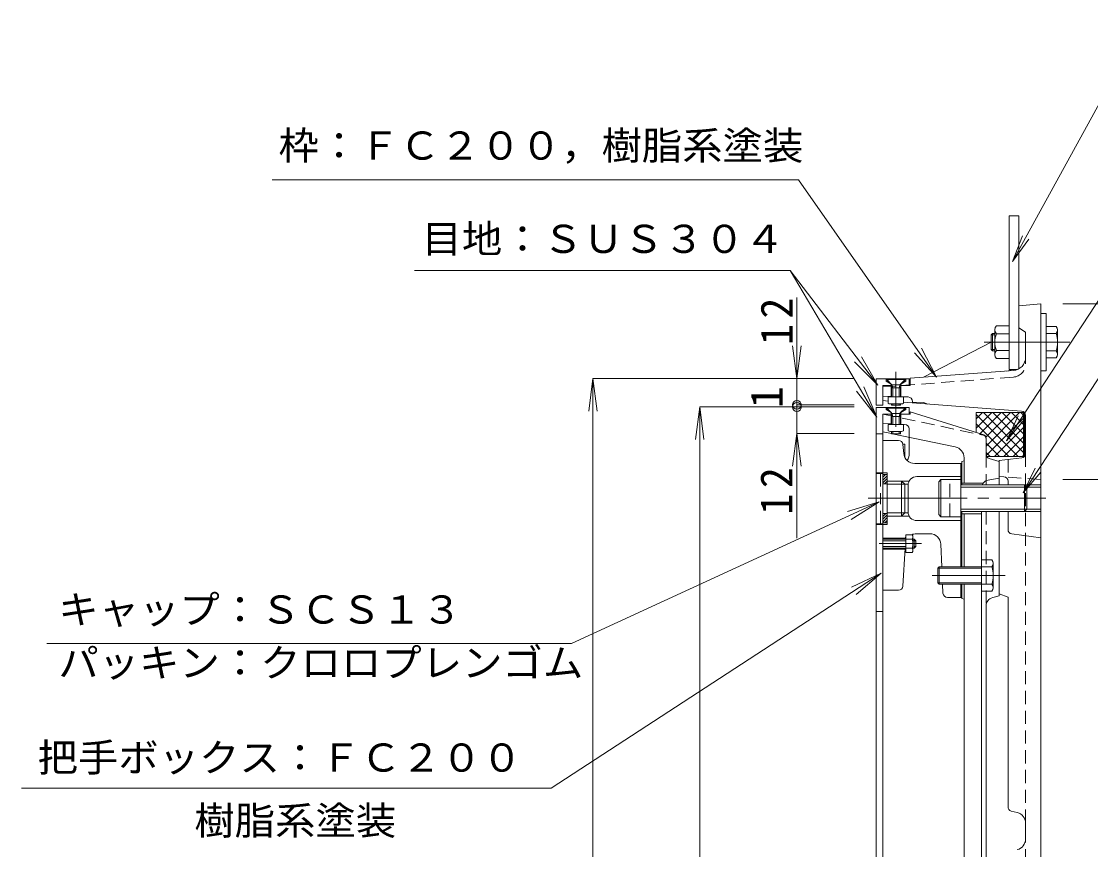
# Model space of a CAD drawing. Units: millimetres, scale not verified. Extents: x -960 to 939, y -687 to 688.
# Drawn here: x 97.5 to 584.1, y 176.5 to 553.4 of the extents above; entities that cross this region are included whole.
import ezdxf
from ezdxf.enums import TextEntityAlignment as Align

# ---------------------------------------------------------------- set-up
doc = ezdxf.new("R2010")
doc.units = ezdxf.units.MM
doc.header["$LTSCALE"] = 5
doc.header["$PDMODE"] = 32
doc.header["$PDSIZE"] = 4
for name, pattern in [('CHAIN1', [8, 5, -1, 1, -1]), ('CHAIN2', [12, 9, -1, 1, -1]), ('DASHED1', [1.8, 1.2, -0.6])]:
    doc.linetypes.add(name, pattern=pattern)
for name, color, linetype, lineweight in [('3-0', 2, 'Continuous', 9), ('3-1', 2, 'Continuous', 9), ('3-2', 3, 'Continuous', 9), ('3-3', 4, 'Continuous', 9), ('3-4', 7, 'Continuous', 9), ('3-5', 7, 'Continuous', 9), ('3-6', 6, 'Continuous', 9), ('3-A', 2, 'Continuous', 9)]:
    doc.layers.add(name, color=color, linetype=linetype, lineweight=lineweight)
doc.styles.add('ＭＳ ゴシック', font='')
doc.styles.get('ＭＳ ゴシック').set_extended_font_data('MS Gothic')

msp = doc.modelspace()

# ---------------------------------------------------------------- linework, layer by layer
at = {"layer": '3-0'}
for p, q in [((541.248, 414.932), (547.027, 414.932)), ((547.027, 399.932), (547.027, 414.932)), ((563.827, 400.242), (563.827, 414.622)), ((568.516, 414.622), (563.827, 414.622)), ((540.527, 410.756), (538.827, 410.756)), ((540.527, 411.432), (539.503, 411.432)), ((540.527, 401.809), (540.527, 413.056)), ((541.248, 411.179), (547.027, 411.179)), ((568.516, 411.432), (563.827, 411.432)), ((569.127, 401.837), (569.127, 413.027)), ((540.527, 404.109), (538.827, 404.109)), ((540.527, 403.432), (539.503, 403.432)), ((541.248, 403.685), (547.027, 403.685)), ((541.248, 399.932), (547.027, 399.932)), ((568.516, 403.432), (563.827, 403.432)), ((568.516, 400.242), (563.827, 400.242)), ((499.727, 390.732), (491.327, 390.732)), ((491.327, 390.732), (491.327, 390.432)), ((493.543, 388.215), (491.327, 390.432)), ((497.51, 388.215), (499.727, 390.432)), ((493.527, 386.632), (493.928, 387.327)), ((497.527, 386.632), (493.527, 386.632)), ((493.527, 386.632), (493.527, 382.531)), ((497.365, 388.032), (493.688, 388.032)), ((493.798, 387.783), (494.127, 386.632)), ((494.127, 386.632), (494.127, 382.531)), ((497.255, 387.783), (496.927, 386.632)), ((496.927, 386.632), (496.927, 382.531)), ((497.527, 386.632), (497.125, 387.327)), ((497.527, 386.632), (497.527, 382.531)), ((491.327, 377.732), (491.327, 377.432)), ((493.543, 375.215), (491.327, 377.432)), ((493.527, 379.331), (493.527, 378.732)), ((493.527, 378.732), (497.527, 378.732)), ((497.365, 375.032), (493.688, 375.032)), ((493.798, 374.783), (494.127, 373.632)), ((494.127, 379.331), (494.127, 378.732)), ((496.927, 379.331), (496.927, 378.732)), ((497.255, 374.783), (496.927, 373.632)), ((497.51, 375.215), (499.727, 377.432)), ((497.527, 379.331), (497.527, 378.732)), ((493.527, 373.632), (493.527, 369.971)), ((494.127, 373.632), (494.127, 369.971)), ((496.927, 373.632), (496.927, 369.971)), ((497.527, 373.632), (497.125, 374.327)), ((497.527, 373.632), (497.527, 369.971)), ((493.527, 366.771), (493.527, 365.732)), ((493.527, 365.732), (497.527, 365.732)), ((494.127, 366.771), (494.127, 365.732)), ((496.927, 366.771), (496.927, 365.732)), ((497.527, 366.771), (497.527, 365.732)), ((534.527, 308.422), (534.527, 294.042)), ((539.216, 308.422), (534.527, 308.422)), ((539.827, 306.827), (539.827, 295.637)), ((534.527, 304.556), (514.527, 304.556)), ((539.216, 305.232), (515.203, 305.232)), ((534.527, 297.909), (514.527, 297.909)), ((539.216, 297.232), (515.203, 297.232)), ((539.216, 294.042), (534.527, 294.042))]:
    msp.add_line(p, q, dxfattribs=at)
at = {"layer": '3-0', "linetype": 'CHAIN2'}
for p, q in [((574.598, 407.432), (535.661, 407.432)), ((545.298, 301.232), (512.069, 301.232))]:
    msp.add_line(p, q, dxfattribs=at)
at = {"layer": '3-0', "linetype": 'CHAIN1'}
msp.add_line((495.527, 393.887), (495.527, 364.058), dxfattribs=at)
at = {"layer": '3-0', "color": 7, "linetype": 'CHAIN2'}
msp.add_line((482.871, 336.432), (563.742, 336.432), dxfattribs=at)
at = {"layer": '3-0'}
for points in [[(539.503, 403.432), (539.503, 411.432), (538.827, 410.756), (538.827, 404.109)], [(515.203, 305.232), (515.203, 297.232), (514.527, 297.909), (514.527, 304.556)]]:
    msp.add_lwpolyline(points, close=True, dxfattribs=at)
for points in [[(499.727, 390.732), (499.727, 390.432), (491.327, 390.432)], [(499.727, 377.732), (499.727, 377.432), (491.327, 377.432)], [(497.527, 373.632), (493.527, 373.632), (493.928, 374.327)]]:
    msp.add_lwpolyline(points, dxfattribs=at)
for centre, radius, start, end in [((543.327, 413.056), 2.8, 137.92572, 222.07428), ((566.737, 413.027), 2.39, 318.13611, 41.86389), ((550.616, 407.432), 10.089, 158.19786, 201.80214), ((555.708, 407.432), 13.418, 342.6564, 17.3436), ((543.327, 401.809), 2.8, 137.92557, 222.07463), ((566.737, 401.837), 2.39, 318.13611, 41.86389), ((492.836, 387.508), 1, 15.9453, 45), ((498.217, 387.508), 1, 135, 164.0547), ((492.836, 374.508), 1, 15.9453, 45), ((498.217, 374.508), 1, 135, 164.0547), ((537.437, 306.827), 2.39, 318.13611, 41.86389), ((526.408, 301.232), 13.418, 342.6564, 17.3436), ((537.437, 295.637), 2.39, 318.13611, 41.86389)]:
    msp.add_arc(centre, radius, start, end, dxfattribs=at)
at = {"layer": '3-1'}
for p, q in [((561.527, 424.932), (551.527, 423.932)), ((561.527, 424.932), (561.527, 344.932)), ((551.527, 413.932), (551.527, 400.281)), ((554.527, 400.507), (554.527, 411.932)), ((538.827, 407.367), (508.027, 391.444)), ((548.976, 394.523), (502.027, 390.993)), ((502.027, 390.993), (502.027, 387.732)), ((551.527, 392.302), (551.527, 392.288)), ((489.527, 387.732), (493.812, 387.732)), ((489.527, 387.732), (489.527, 380.819)), ((493.377, 387.732), (493.377, 382.754)), ((497.255, 387.732), (502.027, 387.732)), ((497.677, 387.732), (497.677, 382.611)), ((493.527, 382.749), (489.527, 382.882)), ((492.027, 380.632), (489.527, 380.819)), ((501.093, 382.497), (497.527, 382.616)), ((552.677, 376.071), (499.027, 380.105)), ((503.027, 380.498), (503.027, 380.182)), ((503.027, 380.182), (508.027, 379.932)), ((510.027, 379.278), (508.027, 379.932)), ((489.527, 374.732), (493.812, 374.732)), ((497.255, 374.732), (502.027, 374.732)), ((554.527, 356.722), (554.527, 374.077)), ((542.527, 346.323), (542.527, 342.432)), ((544.673, 346.165), (542.527, 346.323)), ((546.527, 342.432), (546.527, 344.171)), ((546.527, 342.432), (561.527, 342.432)), ((561.527, 344.932), (561.527, 44.932)), ((542.527, 330.432), (542.527, 292.887)), ((546.527, 330.432), (561.527, 330.432)), ((546.527, 322.183), (546.527, 330.432)), ((548.262, 320.201), (561.527, 318.432)), ((542.527, 292.887), (546.527, 291.432)), ((546.527, 195.994), (546.527, 291.432)), ((548.041, 194.054), (550.739, 193.379)), ((554.527, 188.528), (554.527, 184.932)), ((554.527, 181.336), (554.527, 184.932))]:
    msp.add_line(p, q, dxfattribs=at)
at = {"layer": '3-1', "linetype": 'DASHED1'}
for p, q in [((554.527, 397.498), (554.527, 400.507)), ((548.976, 391.515), (489.527, 387.045)), ((554.527, 356.722), (554.527, 44.932)), ((546.527, 354.043), (546.527, 346.03)), ((561.527, 344.932), (544.673, 346.165))]:
    msp.add_line(p, q, dxfattribs=at)
at = {"layer": '3-1'}
for points in [[(551.527, 423.932), (551.527, 413.932), (554.527, 411.932)], [(552.747, 354.735), (542.527, 353.599), (542.527, 346.323)]]:
    msp.add_lwpolyline(points, dxfattribs=at)
for centre, radius, start, end in [((548.527, 400.507), 6, 274.29986, 0), ((545.527, 400.281), 6, 274.29986, 296.94373), ((501.027, 380.498), 2, 0, 88.09085), ((552.527, 374.077), 2, 0, 85.70014), ((552.527, 356.722), 2, 276.34019, 0), ((544.527, 344.171), 2, 0, 85.81508), ((548.527, 322.183), 2, 180, 262.40536), ((548.527, 195.994), 2, 180, 255.96376), ((549.527, 188.528), 5, 0, 75.96376), ((549.527, 181.336), 5, 284.03624, 0)]:
    msp.add_arc(centre, radius, start, end, dxfattribs=at)
at = {"layer": '3-1', "linetype": 'DASHED1'}
msp.add_arc((548.527, 397.498), 6, 274.29986, 0, dxfattribs=at)
at = {"layer": '3-2'}
for p, q in [((489.527, 374.732), (493.812, 374.732)), ((489.527, 374.732), (489.527, 44.932)), ((493.377, 374.732), (493.377, 370.234)), ((497.241, 374.732), (502.027, 374.732)), ((497.677, 374.732), (497.677, 370.075)), ((502.027, 375.774), (535.479, 365.186)), ((502.027, 375.774), (502.027, 374.732)), ((493.527, 370.229), (489.527, 370.377)), ((499.601, 370.004), (497.527, 370.08)), ((493.527, 365.789), (489.527, 366.621)), ((522.544, 359.76), (493.802, 365.732)), ((501.527, 368.005), (501.527, 356.932)), ((536.527, 363.756), (536.527, 356.403)), ((526.527, 353.432), (525.527, 353.099)), ((525.527, 353.099), (525.527, 342.432)), ((526.527, 354.864), (526.527, 343.232)), ((542.527, 345.569), (542.527, 342.432)), ((525.527, 343.232), (535.198, 343.232)), ((525.527, 330.432), (525.527, 305.232)), ((525.527, 329.232), (534.527, 329.232)), ((526.527, 329.232), (526.527, 305.232)), ((534.527, 330.432), (534.527, 44.932)), ((542.527, 330.432), (542.527, 291.932)), ((525.527, 297.232), (525.527, 290.766)), ((526.527, 297.232), (526.527, 23.344)), ((526.527, 290.432), (525.527, 290.766)), ((536.527, 287.309), (536.527, 44.932)), ((542.527, 291.932), (539.556, 291.19))]:
    msp.add_line(p, q, dxfattribs=at)
at = {"layer": '3-2', "linetype": 'DASHED1'}
for p, q in [((489.527, 374.621), (535.332, 365.103)), ((536.527, 356.403), (536.527, 344.478)), ((536.527, 344.478), (536.527, 342.432)), ((536.527, 330.432), (536.527, 287.309))]:
    msp.add_line(p, q, dxfattribs=at)
at = {"layer": '3-2'}
msp.add_lwpolyline([(537.93, 354.494), (542.527, 353.057), (542.527, 345.569), (536.527, 344.478)], dxfattribs=at)
for centre, radius, start, end in [((499.527, 368.005), 2, 0, 87.8789), ((535.027, 363.756), 1.5, 0, 72.43679), ((494.027, 356.932), 7.5, 333.00487, 0), ((521.527, 354.864), 5, 0, 78.26143), ((538.527, 356.403), 2, 180, 252.64598), ((538.527, 341.014), 4, 120, 159.22728), ((540.527, 287.309), 4, 104.03624, 180)]:
    msp.add_arc(centre, radius, start, end, dxfattribs=at)
at = {"layer": '3-2', "linetype": 'DASHED1'}
msp.add_arc((535.027, 363.634), 1.5, 0, 78.26143, dxfattribs=at)
at = {"layer": '3-3'}
for p, q in [((551.527, 395.31), (551.527, 464.932)), ((561.527, 420.432), (563.827, 420.432)), ((563.827, 420.432), (563.827, 394.432)), ((547.027, 394.932), (550.746, 394.932)), ((561.527, 394.432), (563.827, 394.432)), ((496.706, 362.732), (489.527, 362.732)), ((499.09, 356.763), (498.698, 360.92)), ((504.068, 352.232), (525.527, 352.232)), ((525.088, 352.232), (525.027, 352.171)), ((525.027, 352.232), (525.027, 344.932)), ((525.527, 351.398), (525.027, 350.898)), ((486.527, 347.982), (491.527, 347.982)), ((486.527, 347.732), (489.527, 347.732)), ((489.527, 347.232), (491.527, 347.232)), ((490.813, 347.232), (489.527, 345.945)), ((489.541, 347.232), (489.527, 347.218)), ((491.527, 346.673), (489.527, 344.673)), ((491.527, 347.982), (491.527, 324.482)), ((505.027, 346.232), (525.027, 346.232)), ((525.527, 350.126), (525.027, 349.626)), ((525.527, 348.853), (525.027, 348.353)), ((525.527, 347.58), (525.027, 347.08)), ((525.527, 346.307), (525.027, 345.807)), ((491.527, 345.4), (489.527, 343.4)), ((489.527, 342.982), (491.527, 342.982)), ((491.527, 344.127), (490.382, 342.982)), ((491.527, 344.232), (501.562, 344.232)), ((491.527, 342.732), (501.058, 342.732)), ((499.527, 342.732), (498.027, 344.232)), ((498.027, 344.232), (498.027, 328.232)), ((499.527, 342.732), (499.527, 329.732)), ((501.027, 330.232), (501.027, 342.232)), ((525.527, 345.034), (525.027, 344.534)), ((525.527, 343.762), (525.027, 343.262)), ((525.527, 342.489), (525.47, 342.432)), ((489.527, 329.482), (491.527, 329.482)), ((490.883, 329.482), (489.527, 328.126)), ((489.61, 329.482), (489.527, 329.399)), ((491.527, 328.853), (489.527, 326.853)), ((491.527, 327.581), (489.527, 325.581)), ((491.527, 326.308), (490.451, 325.232)), ((491.527, 329.732), (501.058, 329.732)), ((491.527, 328.232), (501.562, 328.232)), ((499.527, 329.732), (498.027, 328.232)), ((505.027, 326.232), (525.027, 326.232)), ((525.527, 329.761), (525.027, 329.261)), ((525.527, 328.488), (525.027, 327.988)), ((525.027, 327.932), (525.027, 305.232)), ((525.527, 327.215), (525.027, 326.715)), ((486.527, 324.732), (489.527, 324.732)), ((486.527, 324.482), (491.527, 324.482)), ((489.541, 325.232), (489.527, 325.246)), ((489.527, 325.232), (491.527, 325.232)), ((525.527, 325.943), (525.027, 325.443)), ((525.527, 324.67), (525.027, 324.17)), ((525.527, 323.397), (525.027, 322.897)), ((525.527, 322.124), (525.027, 321.624)), ((489.527, 318.232), (499.948, 318.232)), ((489.527, 317.732), (500.041, 317.732)), ((489.527, 316.982), (500.041, 316.982)), ((500.041, 319.782), (499.918, 317.732)), ((503.241, 317.732), (503.777, 317.732)), ((503.241, 316.982), (504.527, 316.982)), ((504.527, 316.982), (503.777, 317.732)), ((503.777, 317.732), (503.777, 313.732)), ((504.527, 316.982), (504.527, 314.482)), ((510.955, 320.232), (504.777, 320.232)), ((525.527, 320.851), (525.027, 320.351)), ((525.527, 319.579), (525.027, 319.079)), ((525.527, 318.306), (525.027, 317.806)), ((525.527, 317.033), (525.027, 316.533)), ((489.527, 314.482), (500.041, 314.482)), ((489.527, 313.732), (500.041, 313.732)), ((489.527, 313.232), (499.648, 313.232)), ((499.678, 313.732), (498.639, 296.388)), ((503.241, 313.732), (503.777, 313.732)), ((504.527, 314.482), (503.777, 313.732)), ((503.777, 314.482), (504.527, 314.482)), ((515.95, 315.454), (516.404, 305.232)), ((525.527, 315.76), (525.027, 315.26)), ((525.527, 314.487), (525.027, 313.987)), ((525.527, 313.215), (525.027, 312.715)), ((525.527, 311.942), (525.027, 311.442)), ((525.527, 310.669), (525.027, 310.169)), ((525.527, 309.396), (525.027, 308.896)), ((525.527, 308.123), (525.027, 307.623)), ((525.527, 306.851), (525.027, 306.351)), ((525.527, 305.578), (525.181, 305.232)), ((516.76, 297.232), (516.942, 293.143)), ((525.027, 297.232), (525.027, 291.232)), ((496.643, 294.507), (489.527, 294.507)), ((525.527, 296.668), (525.027, 296.168)), ((525.527, 295.396), (525.027, 294.896)), ((525.527, 294.123), (525.027, 293.623)), ((525.527, 292.85), (525.027, 292.35)), ((518.94, 291.232), (525.527, 291.232)), ((525.527, 291.577), (525.182, 291.232)), ((486.527, 284.854), (489.527, 284.854))]:
    msp.add_line(p, q, dxfattribs=at)
at = {"layer": '3-3', "linetype": 'DASHED1'}
for p in [(488.527, 347.732), (488.527, 324.732)]:
    msp.add_line(p, (488.527, 336.232), dxfattribs=at)
at = {"layer": '3-3'}
for points in [[(547.027, 394.932), (547.027, 464.932), (551.527, 464.932)], [(486.527, 284.854), (486.527, 365.732), (489.527, 365.732), (489.527, 284.854)]]:
    msp.add_lwpolyline(points, dxfattribs=at)
for centre, radius, start, end in [((496.706, 360.732), 2, 5.38931, 90), ((504.068, 357.232), 5, 185.38931, 270), ((505.027, 342.232), 4, 90, 180), ((505.027, 330.232), 4, 180, 270), ((504.777, 315.232), 5, 90, 114.49427), ((510.955, 315.232), 5, 2.5448, 90), ((496.643, 296.507), 2, 270, 356.57116), ((518.94, 293.232), 2, 182.5448, 270)]:
    msp.add_arc(centre, radius, start, end, dxfattribs=at)
at = {"layer": '3-4'}
for p, q in [((608.526, 553.422), (548.58, 444.172)), ((636.614, 501.245), (545.78, 362.571)), ((211.573, 481.327), (451.142, 481.327)), ((631.826, 458.147), (553.368, 338.875)), ((548.58, 444.172), (553.111, 455.822)), ((548.58, 444.172), (555.972, 454.252)), ((276.466, 440.119), (447.313, 440.119)), ((450.47, 427.765), (450.47, 378.932)), ((571.527, 424.932), (681.207, 424.932)), ((450.47, 390.932), (448.512, 405.804)), ((450.47, 390.932), (452.428, 405.804)), ((514.026, 391.458), (507.104, 404.765)), ((487.318, 387.806), (479.839, 400.808)), ((357.645, 390.932), (355.687, 376.061)), ((357.645, -301.068), (357.645, 390.932)), ((357.645, 390.932), (359.603, 376.061)), ((476.527, 390.932), (357.645, 390.932)), ((486.759, 373.275), (480.887, 387.078)), ((406.198, 377.932), (404.24, 363.061)), ((406.198, 377.932), (408.156, 363.061)), ((406.198, -288.068), (406.198, 377.932)), ((476.527, 377.932), (406.198, 377.932)), ((450.47, 378.932), (450.47, 318.156)), ((476.527, 378.932), (450.47, 378.932)), ((545.78, 362.571), (551.206, 373.832)), ((545.78, 362.571), (553.935, 372.044)), ((450.47, 365.932), (448.512, 351.061)), ((450.47, 365.932), (452.428, 351.061)), ((476.527, 365.932), (450.47, 365.932)), ((553.368, 338.875), (558.816, 350.126)), ((553.368, 338.875), (561.542, 348.333)), ((571.527, 344.932), (620.95, 344.932)), ((487.82, 334.788), (473.492, 330.348)), ((488.794, 302.353), (475.266, 295.873)), ((109.044, 270.343), (347.829, 270.343)), ((338.586, 204.454), (97.494, 204.454))]:
    msp.add_line(p, q, dxfattribs=at)
for points in [[(451.142, 481.327), (514.026, 391.458), (503.896, 402.52)], [(447.313, 440.119), (487.318, 387.806), (476.729, 398.43)], [(447.313, 440.119), (486.759, 373.275), (477.515, 385.088)], [(347.829, 270.343), (487.82, 334.788), (475.129, 326.791)], [(338.586, 204.454), (488.794, 302.353), (477.404, 292.592)]]:
    msp.add_lwpolyline(points, dxfattribs=at)
for p in [(450.47, 378.932), (450.47, 377.932)]:
    msp.add_point(p, dxfattribs=at)
at = {"layer": '3-6'}
for p, q in [((486.527, 390.732), (501.527, 390.732)), ((486.527, 390.732), (486.527, 378.732)), ((491.027, 389.742), (491.027, 390.732)), ((492.017, 389.742), (491.027, 389.742)), ((491.027, 389.742), (493.37, 388.389)), ((500.027, 389.742), (497.683, 388.389)), ((500.027, 389.742), (499.036, 389.742)), ((500.027, 389.742), (500.027, 390.732)), ((501.527, 390.732), (501.527, 387.732)), ((489.527, 387.732), (493.812, 387.732)), ((493.377, 388.382), (493.377, 387.732)), ((497.241, 387.732), (501.527, 387.732)), ((497.677, 388.382), (497.677, 387.732)), ((486.527, 377.732), (501.527, 377.732)), ((491.027, 376.742), (491.027, 377.732)), ((493.377, 375.382), (493.377, 374.732)), ((497.677, 375.382), (497.677, 374.732)), ((500.027, 376.742), (497.683, 375.389)), ((500.027, 376.742), (499.036, 376.742)), ((500.027, 376.742), (500.027, 377.732)), ((501.527, 377.732), (501.527, 374.732)), ((532.027, 375.4), (554.027, 375.4)), ((539.107, 375.4), (532.027, 368.319)), ((534.865, 375.4), (532.027, 372.562)), ((532.027, 366.279), (532.027, 375.4)), ((543.35, 375.4), (533.699, 365.749)), ((535.333, 375.4), (553.527, 357.206)), ((547.593, 375.4), (536.443, 364.25)), ((551.835, 375.4), (536.527, 360.091)), ((539.576, 375.4), (553.527, 361.449)), ((543.819, 375.4), (553.527, 365.692)), ((548.061, 375.4), (553.527, 369.934)), ((552.304, 375.4), (553.527, 374.177)), ((553.527, 355.4), (553.527, 375.4)), ((553.751, 375.4), (553.751, 355.4)), ((554.051, 375.372), (554.051, 355.427)), ((554.351, 374.897), (554.351, 355.902)), ((532.027, 374.464), (551.091, 355.4)), ((532.027, 370.221), (546.848, 355.4)), ((553.527, 372.848), (536.588, 355.91)), ((486.527, 365.732), (486.527, 44.932)), ((553.527, 368.606), (540.32, 355.4)), ((536.527, 361.478), (542.605, 355.4)), ((553.527, 364.363), (544.563, 355.4)), ((553.527, 360.12), (548.806, 355.4)), ((536.527, 357.236), (538.363, 355.4)), ((536.796, 355.4), (554.027, 355.4)), ((553.527, 355.878), (553.048, 355.4))]:
    msp.add_line(p, q, dxfattribs=at)
for points in [[(486.527, 378.732), (489.527, 378.732), (489.527, 387.732)], [(486.527, 377.732), (486.527, 365.732), (489.527, 365.732), (489.527, 374.732)], [(492.017, 376.742), (491.027, 376.742), (493.37, 375.389)]]:
    msp.add_lwpolyline(points, dxfattribs=at)
at = {"layer": '3-A'}
for p, q in [((492.027, 379.707), (492.027, 382.531)), ((492.027, 382.531), (499.027, 382.531)), ((499.027, 379.707), (499.027, 382.531)), ((493.037, 379.331), (498.023, 379.331)), ((492.027, 367.146), (492.027, 369.971)), ((492.027, 369.971), (499.027, 369.971)), ((499.027, 367.146), (499.027, 369.971)), ((493.028, 366.771), (498.023, 366.771)), ((516.027, 344.932), (515.027, 343.932)), ((515.027, 328.932), (515.027, 343.932)), ((516.027, 344.932), (516.027, 327.932)), ((516.027, 344.932), (525.027, 344.932)), ((525.027, 344.932), (525.027, 327.932)), ((525.027, 342.432), (554.027, 342.432)), ((525.027, 341.432), (561.527, 341.432)), ((554.027, 342.432), (554.027, 330.432)), ((555.027, 341.432), (554.027, 342.432)), ((555.027, 341.432), (555.027, 331.432)), ((525.027, 331.432), (561.527, 331.432)), ((554.027, 330.432), (555.027, 331.432)), ((515.027, 328.932), (516.027, 327.932)), ((516.027, 327.932), (525.027, 327.932)), ((525.027, 330.432), (554.027, 330.432)), ((502.866, 319.782), (500.041, 319.782)), ((500.041, 311.682), (500.041, 319.782)), ((502.866, 317.762), (500.041, 317.762)), ((503.241, 312.693), (503.241, 318.772)), ((502.866, 313.703), (500.041, 313.703)), ((502.866, 311.682), (500.041, 311.682))]:
    msp.add_line(p, q, dxfattribs=at)
at = {"layer": '3-A', "linetype": 'DASHED1'}
msp.add_line((520.027, 327.932), (520.027, 344.932), dxfattribs=at)
at = {"layer": '3-A', "linetype": 'CHAIN2'}
msp.add_line((507.12, 315.732), (487.849, 315.732), dxfattribs=at)
at = {"layer": '3-A'}
msp.add_lwpolyline([(498.691, 360.982), (499.577, 360.982), (499.577, 355.034)], dxfattribs=at)
for centre, radius, start, end in [((493.037, 380.879), 1.548, 229.24386, 270.31403), ((498.016, 380.879), 1.548, 269.74857, 310.75514), ((493.037, 368.318), 1.548, 229.24386, 270.31403), ((498.016, 368.318), 1.548, 269.74857, 310.75514), ((501.693, 318.772), 1.548, 319.24486, 40.75514), ((497.567, 315.732), 5.674, 339.04448, 20.95552), ((501.693, 312.693), 1.548, 319.24547, 40.75471)]:
    msp.add_arc(centre, radius, start, end, dxfattribs=at)

# ---------------------------------------------------------------- texts
at = {"layer": '3-4', "style": 'ＭＳ ゴシック', "width": 1.05}
for s, p in [('枠：ＦＣ２００，樹脂系塗装', (214.504, 486.634)), ('目地：ＳＵＳ３０４', (279.615, 444.196)), ('キャップ：ＳＣＳ１３', (114.308, 275.493)), ('パッキン：クロロプレンゴム', (114.329, 251.278)), ('把手ボックス：ＦＣ２００', (104.863, 208.112))]:
    msp.add_text(s, height=12.83, dxfattribs=at).set_placement(p, align=Align.BOTTOM_LEFT)
at = {"layer": '3-4', "color": 2, "style": 'ＭＳ ゴシック'}
msp.add_text('1', height=14.66, rotation=90, dxfattribs=at).set_placement((448.418, 377.421), align=Align.BOTTOM_LEFT)
at = {"layer": '3-4', "color": 2, "char_height": 14.66, "attachment_point": 7, "rotation": 90, "style": 'ＭＳ ゴシック'}
for insert in [(448.522, 406.152), (448.418, 328.976)]:
    msp.add_mtext('\\T1.27;\\W0.95;12', dxfattribs=dict(at, insert=insert))
at = {"layer": '3-5', "style": 'ＭＳ ゴシック', "width": 1.05}
msp.add_text('樹脂系塗装', height=12.83, dxfattribs=at).set_placement((176.197, 179.404), align=Align.BOTTOM_LEFT)

doc.saveas('drawing.dxf')
